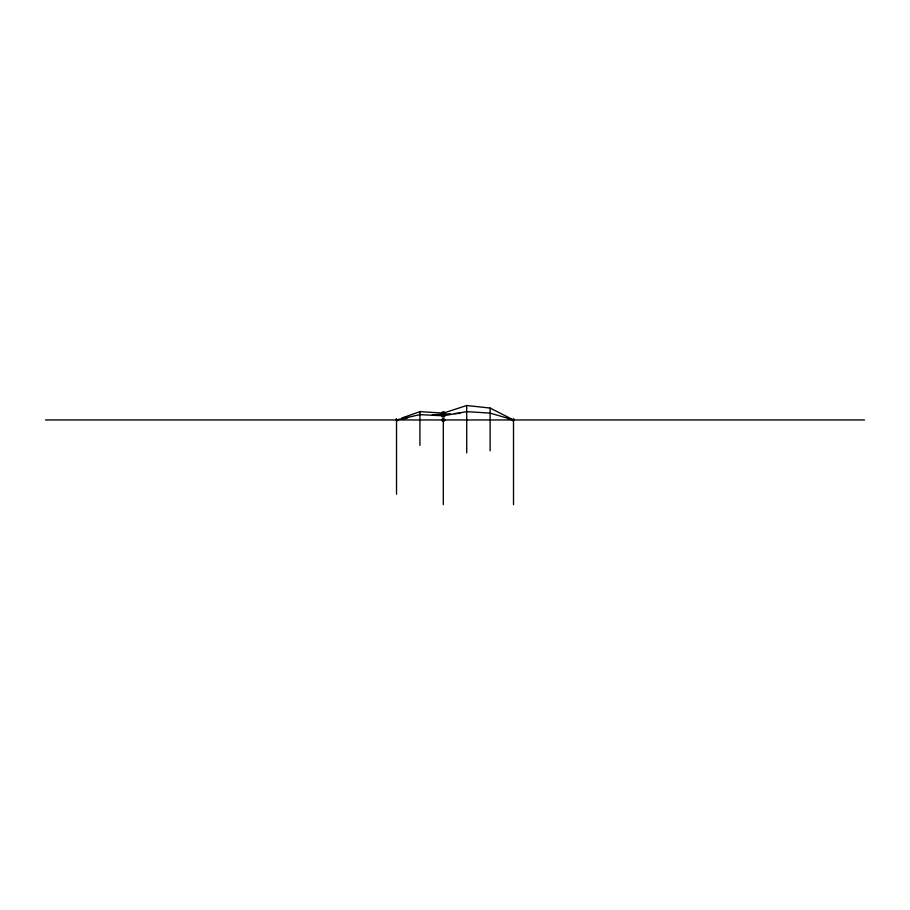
<?xml version="1.0" encoding="UTF-8"?>
<svg xmlns="http://www.w3.org/2000/svg" width="910" height="910" viewBox="0 0 910 910"><rect width="100%" height="100%" fill="white"/><g stroke="black" fill="none" stroke-linecap="round" stroke-linejoin="round"><path stroke-width="1.36" d="M513.229 421.33L513.797 418.589M401.72 418.111L419.92 411.638L443.318 413.117L466.716 405.507L490.115 408.055L513.513 419.954L513.513 504.652M403.028 418.054L406.918 416.916M396.521 494.21L396.521 419.954L419.92 414.63L443.318 415.802L466.716 411.638L490.115 413.106L513.513 419.954L508.007 418.816M396.521 419.954L399.274 419.464M402.027 418.975L407.532 417.997M432.307 414.858L450.2 413.754M454.329 413.595L459.834 413.379M45.5 419.954L864.5 419.954M419.681 414.425L419.851 415.404L419.817 414.425M396.282 418.589L396.771 421.33M490.115 408.055L490.115 450.791M466.716 405.507L466.716 452.896M443.318 414.027L443.318 415.802M443.318 419.954L443.318 504.652M419.92 411.638L419.92 445.365M442.726 417.076A1.422 1.399 0 0 1 442.18 414.96A1.422 1.399 0 0 1 444.399 414.88A1.422 1.399 0 0 1 444 417.03M442.738 415.301A1.41 1.399 0 0 1 442.283 413.083A1.41 1.399 0 0 1 444.535 413.322A1.41 1.399 0 0 1 443.614 415.392M441.998 413.606A1.41 1.399 0 0 1 442.647 411.889A1.41 1.399 0 0 1 444.444 412.275A1.41 1.399 0 0 1 444.308 414.107M443.329 414.118L443.215 412.651L443.318 414.118M442.601 421.171A1.422 1.399 0 0 0 444.74 419.954A1.422 1.399 0 0 0 442.601 418.748A1.422 1.399 0 0 0 442.601 421.171"/></g></svg>
